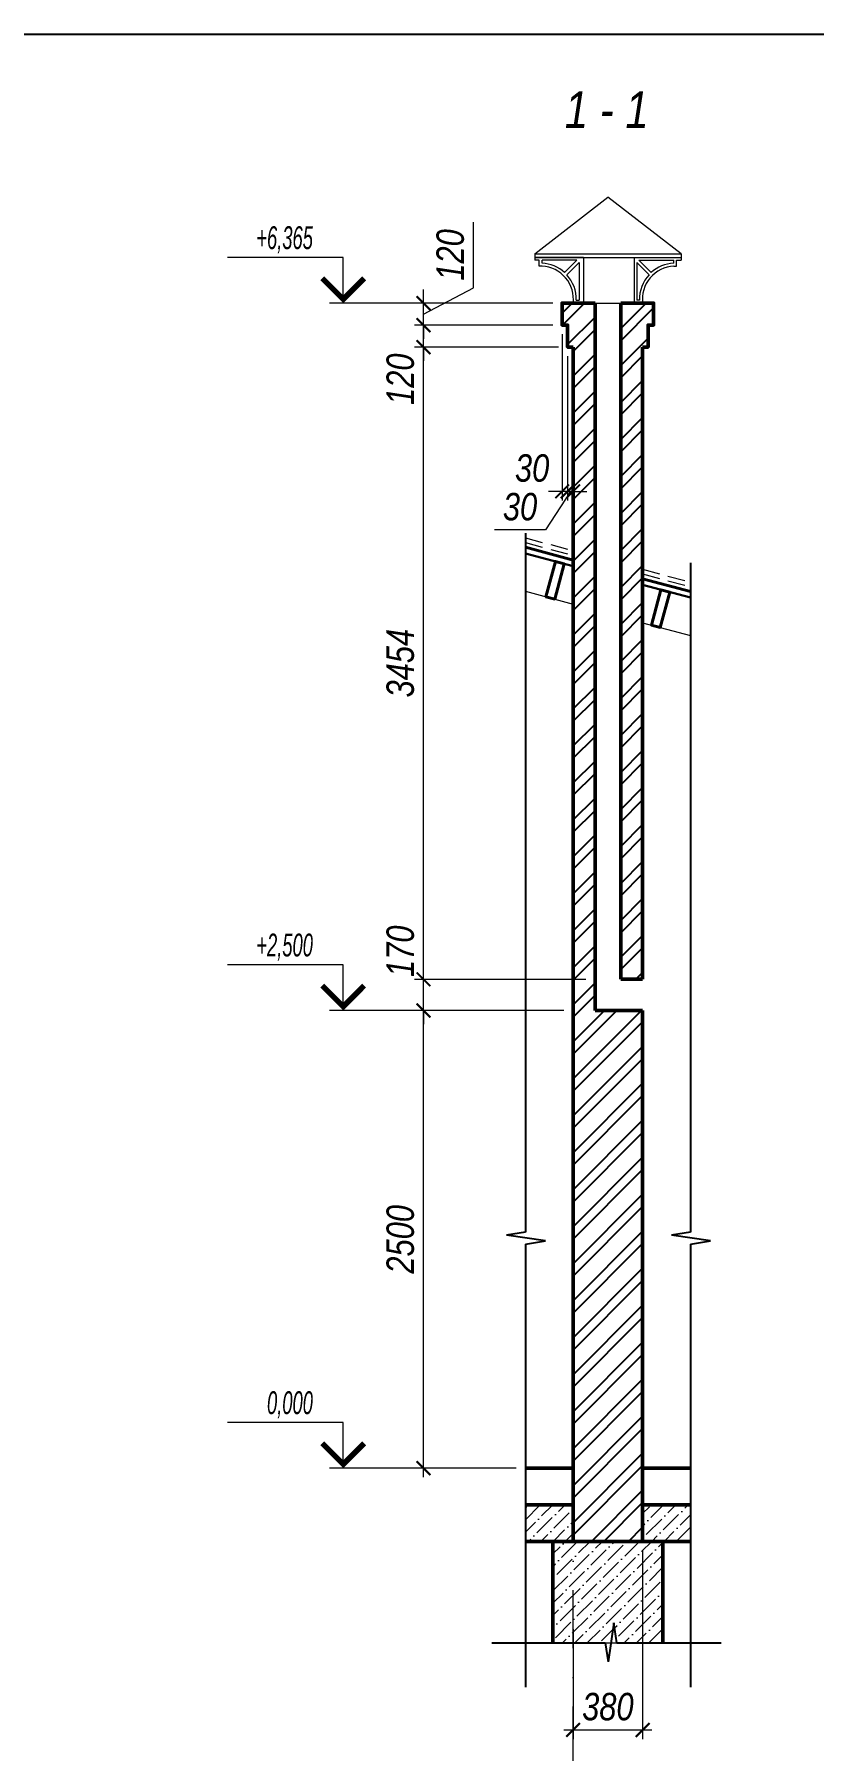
# Model space of a CAD drawing. Header units: millimetres. Extents: x 1582001 to 3303937, y 226471 to 491235.
# Drawn here: x 1679148 to 1687668, y 331395 to 350145 of the extents above; entities that cross this region are included whole.
import ezdxf
from ezdxf.enums import TextEntityAlignment as Align

# ---------------------------------------------------------------- set-up
doc = ezdxf.new("R2010")
doc.units = ezdxf.units.MM
for name, pattern in [('CENTER', [50.8, 31.75, -6.35, 6.35, -6.35]), ('DASHDOT', [25.4, 12.7, -6.35, 0, -6.35]), ('DASHED', [0.75, 0.5, -0.25]), ('невидимая', [9.525, 6.35, -3.175])]:
    doc.linetypes.add(name, pattern=pattern)
doc.layers.get('Defpoints').update_dxf_attribs({"color": 255, "lineweight": 30})
for name, color, linetype, lineweight in [('A-Wall-G', 22, 'Continuous', 50), ('Оси', 251, 'CENTER', 9), ('Отметки', 123, 'Continuous', 18), ('перекрытия', 7, 'Continuous', 40), ('Размеры', 7, 'Continuous', 18), ('Стропило', 30, 'Continuous', 30), ('Штриховки', 251, 'Continuous', 20)]:
    doc.layers.add(name, color=color, linetype=linetype, lineweight=lineweight)
doc.layers.add('Формуляр', color=138, linetype='Continuous')
doc.styles.add('STYLE1', font='ARIALNI.TTF', dxfattribs={"height": 300})
doc.styles.add('стиль1', font='ARIALNI.TTF', dxfattribs={"width": 0.98, "height": 300})
doc.dimstyles.new('50', dxfattribs={"dimtxt": 270, "dimasz": 150, "dimexe": 100, "dimexo": 100, "dimgap": 100, "dimtad": 1, "dimdec": 0, "dimlfac": 0.5, "dimzin": 0, "dimdsep": 46, "dimtxsty": 'стиль1', "dimblk": 'ARCHTICK', "dimcen": 0, "dimdle": 100, "dimclrd": 256, "dimclre": 256, "dimclrt": 256, "dimadec": 0, "dimazin": 0, "dimtfac": 1, "dimtdec": 0, "dimtix": 1, "dimtmove": 1, "dimatfit": 0, "dimldrblk": 'DOTSMALL', "dimfxl": 0, "dimtolj": 1, "dimtzin": 0, "dimlwd": -1, "dimlwe": -1, "dimarcsym": 0})
pattern_1 = [(45, (1559956.89, 404004.67), (50.51394, 185.21778), [238.125, -47.625, 0, -47.625])]

# ---------------------------------------------------------------- blocks, each defined once
blk = doc.blocks.new('_ArchTick')
at = {"color": 0, "linetype": 'ByBlock', "const_width": 0.15}
blk.add_lwpolyline([(-0.5, -0.5), (0.5, 0.5)], dxfattribs=at)
blk = doc.blocks.new('*D843')
at = {"layer": 'Defpoints', "color": 0, "lineweight": -3, "ltscale": 100, "transparency": 16777216}
for p in [(1683403, 339481), (1685038, 339481), (1684517, 334481)]:
    blk.add_point(p, dxfattribs=at)
at = {"layer": 'Размеры', "ltscale": 100, "transparency": 16777216}
for p, q in [((1683403, 334381), (1683403, 339581)), ((1684938, 339481), (1683303, 339481)), ((1684417, 334481), (1683303, 334481))]:
    blk.add_line(p, q, dxfattribs=at)
at = {"layer": 'Размеры', "ltscale": 100, "transparency": 16777216, "xscale": 150, "yscale": 150, "zscale": 150}
for p, rotation in [((1683403, 339481), 90), ((1683403, 334481), 270)]:
    blk.add_blockref('_ArchTick', p, dxfattribs=dict(at, rotation=rotation))
at = {"layer": 'Размеры', "ltscale": 100, "transparency": 16777216, "insert": (1683150, 336981), "char_height": 300, "attachment_point": 5, "rotation": 90, "style": 'стиль1'}
blk.add_mtext('\\A1;2500', dxfattribs=at)
blk = doc.blocks.new('_DotSmall')
at = {"color": 0, "linetype": 'ByBlock', "const_width": 0.5}
blk.add_lwpolyline([(-0.0625, 0, 1), (0.0625, 0, 1)], format="xyb", close=True, dxfattribs=at)
blk = doc.blocks.new('*D844')
at = {"layer": 'Defpoints', "color": 0, "lineweight": -3, "ltscale": 100, "transparency": 16777216}
for p in [(1683403, 346728), (1684978, 346728), (1685278, 339821)]:
    blk.add_point(p, dxfattribs=at)
at = {"layer": 'Размеры', "ltscale": 100, "transparency": 16777216}
for p, q in [((1684878, 346728), (1683303, 346728)), ((1683403, 339721), (1683403, 346828)), ((1685178, 339821), (1683303, 339821))]:
    blk.add_line(p, q, dxfattribs=at)
at = {"layer": 'Размеры', "ltscale": 100, "transparency": 16777216, "xscale": 150, "yscale": 150, "zscale": 150}
for p, rotation in [((1683403, 346728), 90), ((1683403, 339821), 270)]:
    blk.add_blockref('_ArchTick', p, dxfattribs=dict(at, rotation=rotation))
at = {"layer": 'Размеры', "ltscale": 100, "transparency": 16777216, "insert": (1683150, 343275), "char_height": 300, "attachment_point": 5, "rotation": 90, "style": 'стиль1'}
blk.add_mtext('\\A1;3454', dxfattribs=at)
blk = doc.blocks.new('*D845')
at = {"layer": 'Defpoints', "color": 0, "lineweight": -3, "ltscale": 100, "transparency": 16777216}
for p in [(1683403, 346968), (1684918, 346968), (1684978, 346728)]:
    blk.add_point(p, dxfattribs=at)
at = {"layer": 'Размеры', "ltscale": 100, "transparency": 16777216}
for p, q in [((1683403, 346968), (1683403, 347118)), ((1684818, 346968), (1683303, 346968)), ((1683403, 346728), (1683403, 346968)), ((1684878, 346728), (1683303, 346728)), ((1683403, 346728), (1683403, 346578))]:
    blk.add_line(p, q, dxfattribs=at)
at = {"layer": 'Размеры', "ltscale": 100, "transparency": 16777216, "xscale": 150, "yscale": 150, "zscale": 150}
for p, rotation in [((1683403, 346968), 270), ((1683403, 346728), 90)]:
    blk.add_blockref('_ArchTick', p, dxfattribs=dict(at, rotation=rotation))
at = {"layer": 'Размеры', "ltscale": 100, "transparency": 16777216, "insert": (1683150, 346377), "char_height": 300, "attachment_point": 5, "rotation": 90, "style": 'стиль1'}
blk.add_mtext('\\A1;120', dxfattribs=at)
blk = doc.blocks.new('*D846')
at = {"layer": 'Defpoints', "color": 0, "lineweight": -3, "ltscale": 100, "transparency": 16777216}
for p in [(1683403, 347208), (1684918, 347208), (1684918, 346968)]:
    blk.add_point(p, dxfattribs=at)
at = {"layer": 'Размеры', "ltscale": 100, "transparency": 16777216}
for p, q in [((1683949, 347377), (1683949, 348092)), ((1683403, 347088), (1683949, 347377)), ((1683403, 347208), (1683403, 347358)), ((1684818, 347208), (1683303, 347208)), ((1683403, 346968), (1683403, 347208)), ((1683403, 346968), (1683403, 347208)), ((1684818, 346968), (1683303, 346968)), ((1683403, 346968), (1683403, 346818))]:
    blk.add_line(p, q, dxfattribs=at)
at = {"layer": 'Размеры', "ltscale": 100, "transparency": 16777216, "xscale": 150, "yscale": 150, "zscale": 150}
for p, rotation in [((1683403, 347208), 270), ((1683403, 346968), 90)]:
    blk.add_blockref('_ArchTick', p, dxfattribs=dict(at, rotation=rotation))
at = {"layer": 'Размеры', "ltscale": 100, "transparency": 16777216, "insert": (1683696, 347735), "char_height": 300, "attachment_point": 5, "rotation": 90, "style": 'стиль1'}
blk.add_mtext('\\A1;120', dxfattribs=at)
blk = doc.blocks.new('*D847')
at = {"layer": 'Defpoints', "color": 0, "lineweight": -3, "ltscale": 100, "transparency": 16777216}
for p in [(1685798, 333681), (1685038, 332823), (1685798, 331621)]:
    blk.add_point(p, dxfattribs=at)
at = {"layer": 'Размеры', "ltscale": 100, "transparency": 16777216}
for p, q in [((1685798, 333581), (1685798, 331521)), ((1685038, 332723), (1685038, 331521)), ((1684938, 331621), (1685898, 331621))]:
    blk.add_line(p, q, dxfattribs=at)
at = {"layer": 'Размеры', "ltscale": 100, "transparency": 16777216, "xscale": 150, "yscale": 150, "zscale": 150, "rotation": 180}
blk.add_blockref('_ArchTick', (1685038, 331621), dxfattribs=at)
at = {"layer": 'Размеры', "ltscale": 100, "transparency": 16777216, "xscale": 150, "yscale": 150, "zscale": 150}
blk.add_blockref('_ArchTick', (1685798, 331621), dxfattribs=at)
at = {"layer": 'Размеры', "ltscale": 100, "transparency": 16777216, "insert": (1685418, 331874), "char_height": 300, "attachment_point": 5, "style": 'стиль1'}
blk.add_mtext('\\A1;380', dxfattribs=at)
blk = doc.blocks.new('*D848')
at = {"layer": 'Defpoints', "color": 0, "lineweight": -3, "ltscale": 100, "transparency": 16777216}
for p in [(1684978, 346728), (1685038, 346728), (1684978, 345152)]:
    blk.add_point(p, dxfattribs=at)
at = {"layer": 'Размеры', "ltscale": 100, "transparency": 16777216}
for p, q in [((1684978, 346628), (1684978, 345052)), ((1685038, 346628), (1685038, 345052)), ((1685008, 345152), (1684738, 344730)), ((1684978, 345152), (1684828, 345152)), ((1685038, 345152), (1684978, 345152)), ((1685038, 345152), (1684978, 345152)), ((1685038, 345152), (1685188, 345152)), ((1684738, 344730), (1684179, 344730))]:
    blk.add_line(p, q, dxfattribs=at)
at = {"layer": 'Размеры', "ltscale": 100, "transparency": 16777216, "xscale": 150, "yscale": 150, "zscale": 150}
blk.add_blockref('_ArchTick', (1684978, 345152), dxfattribs=at)
at = {"layer": 'Размеры', "ltscale": 100, "transparency": 16777216, "xscale": 150, "yscale": 150, "zscale": 150, "rotation": 180}
blk.add_blockref('_ArchTick', (1685038, 345152), dxfattribs=at)
at = {"layer": 'Размеры', "ltscale": 100, "transparency": 16777216, "insert": (1684458, 344983), "char_height": 300, "attachment_point": 5, "style": 'стиль1'}
blk.add_mtext('\\A1;30', dxfattribs=at)
blk = doc.blocks.new('*D842')
at = {"layer": 'Defpoints', "color": 0, "lineweight": -3, "ltscale": 100, "transparency": 16777216}
for p in [(1684918, 346968), (1684978, 346728), (1684918, 345152)]:
    blk.add_point(p, dxfattribs=at)
at = {"layer": 'Размеры', "ltscale": 100, "transparency": 16777216}
for p, q in [((1684918, 346868), (1684918, 345052)), ((1684978, 346628), (1684978, 345052)), ((1684918, 345152), (1684768, 345152)), ((1684978, 345152), (1684918, 345152)), ((1684978, 345152), (1685128, 345152))]:
    blk.add_line(p, q, dxfattribs=at)
at = {"layer": 'Размеры', "ltscale": 100, "transparency": 16777216, "xscale": 150, "yscale": 150, "zscale": 150}
blk.add_blockref('_ArchTick', (1684918, 345152), dxfattribs=at)
at = {"layer": 'Размеры', "ltscale": 100, "transparency": 16777216, "xscale": 150, "yscale": 150, "zscale": 150, "rotation": 180}
blk.add_blockref('_ArchTick', (1684978, 345152), dxfattribs=at)
at = {"layer": 'Размеры', "ltscale": 100, "transparency": 16777216, "insert": (1684590, 345405), "char_height": 300, "attachment_point": 5, "style": 'стиль1'}
blk.add_mtext('\\A1;30', dxfattribs=at)
blk = doc.blocks.new('*D913')
at = {"layer": 'Defpoints', "color": 0, "lineweight": -3, "ltscale": 100, "transparency": 16777216}
for p in [(1683403, 339821), (1685038, 339821), (1685038, 339481)]:
    blk.add_point(p, dxfattribs=at)
at = {"layer": 'Размеры', "ltscale": 100, "transparency": 16777216}
for p, q in [((1683403, 339821), (1683403, 339971)), ((1684938, 339821), (1683303, 339821)), ((1683403, 339481), (1683403, 339821)), ((1684938, 339481), (1683303, 339481)), ((1683403, 339481), (1683403, 339331))]:
    blk.add_line(p, q, dxfattribs=at)
at = {"layer": 'Размеры', "ltscale": 100, "transparency": 16777216, "xscale": 150, "yscale": 150, "zscale": 150}
for p, rotation in [((1683403, 339821), 270), ((1683403, 339481), 90)]:
    blk.add_blockref('_ArchTick', p, dxfattribs=dict(at, rotation=rotation))
at = {"layer": 'Размеры', "ltscale": 100, "transparency": 16777216, "insert": (1683150, 340128), "char_height": 300, "attachment_point": 5, "rotation": 90, "style": 'стиль1'}
blk.add_mtext('\\A1;170', dxfattribs=at)

msp = doc.modelspace()

# ---------------------------------------------------------------- hatches: boundary and pattern name
at = {"lineweight": -3, "ltscale": 100}
h = msp.add_hatch(dxfattribs=at)
h.set_pattern_fill('ANSI32', color=0, scale=30, style=0)
h.set_pattern_definition([(45, (83999.83, 126626.28), (-202.055763, 202.055763), []), (45, (84134.54, 126626.28), (-202.055763, 202.055763), [])])
h.paths.add_polyline_path([(1684918.2, 347208.2), (1685278.2, 347208.2), (1685278.2, 339481.2), (1685798.2, 339484.9), (1685798.2, 333681.2), (1685038.2, 333681.2), (1685038.2, 346728.2), (1684978.2, 346728.2), (1684978.2, 346968.2), (1684918.2, 346968.2)])
h.paths.add_polyline_path([(1685918.2, 347208.2), (1685918.2, 346968.2), (1685858.2, 346968.2), (1685858.2, 346728.2), (1685798.2, 346728.2), (1685798.2, 339821.2), (1685558.2, 339821.5), (1685558.2, 347208.2)])
at = {"layer": 'Штриховки', "ltscale": 100}
h = msp.add_hatch(dxfattribs=at)
h.set_pattern_fill('ANSI36', color=256, scale=30, style=0)
h.set_pattern_definition(pattern_1)
h.paths.add_polyline_path([(1685038.2, 333681.2), (1685038.2, 334081.2), (1684517.5, 334081.2), (1684517.5, 333681.2)])
h = msp.add_hatch(dxfattribs=at)
h.set_pattern_fill('ANSI36', color=256, scale=30, style=0)
h.set_pattern_definition(pattern_1)
h.paths.add_polyline_path([(1686318.9, 334081.2), (1685798.2, 334081.2), (1685798.2, 333681.2), (1686318.9, 333681.2)])
h = msp.add_hatch(dxfattribs=at)
h.set_pattern_fill('ANSI36', color=256, scale=30, style=0)
h.set_pattern_definition(pattern_1)
h.paths.add_polyline_path([(1686018.2, 333681.2), (1685038.2, 333681.2), (1685038.2, 332572.2), (1685388.5, 332572.2), (1685450.9, 332572.2), (1685482, 332790), (1685517.1, 332572.2), (1686018.2, 332572.2)])
h.paths.add_polyline_path([(1685038.2, 333681.2), (1684818.2, 333681.2), (1684818.2, 332572.2), (1685038.2, 332572.2)])

# ---------------------------------------------------------------- linework, layer by layer
at = {"color": 0, "lineweight": -3, "ltscale": 100}
for p, q in [((1684517.5, 344695.6), (1684517.5, 337057.9)), ((1686320.3, 344371), (1686320.3, 337057.9)), ((1684517.5, 337057.9), (1684309.7, 337025.1)), ((1684735.2, 336964.4), (1684309.7, 337025.1)), ((1684517.5, 336929.3), (1684735.2, 336964.4)), ((1686320.3, 337057.9), (1686112.6, 337025.1)), ((1686538.1, 336964.4), (1686112.6, 337025.1)), ((1686320.3, 336929.3), (1686538.1, 336964.4)), ((1684517.5, 336929.3), (1684517.5, 332087.8)), ((1686320.3, 336929.3), (1686320.3, 332087.8)), ((1686320.3, 336929.3), (1686320.3, 332087.8)), ((1685482, 332790), (1685421.3, 332364.4)), ((1685517.1, 332572.2), (1685482, 332790)), ((1684148.3, 332572.2), (1685388.5, 332572.2)), ((1685388.5, 332572.2), (1685421.3, 332364.4)), ((1685517.1, 332572.2), (1686656.7, 332572.2))]:
    msp.add_line(p, q, dxfattribs=at)
at = {"layer": 'A-Wall-G', "ltscale": 100}
for p, q in [((1685278.2, 339481.2), (1685278.2, 347208.2)), ((1685558.2, 339821.2), (1685558.2, 347208.2)), ((1685038.2, 339481.2), (1685038.2, 346728.2)), ((1685798.2, 339821.2), (1685798.2, 346728.2)), ((1685558.2, 339821.5), (1685798.2, 339821.5)), ((1685038.2, 333681.2), (1685038.2, 339481.2)), ((1685278.2, 339481.2), (1685798.2, 339481.2)), ((1685798.2, 333681.2), (1685798.2, 339481.2))]:
    msp.add_line(p, q, dxfattribs=at)
at = {"layer": 'A-Wall-G', "color": 0, "ltscale": 100}
for p, q in [((1684517.5, 334481.2), (1685038.2, 334481.2)), ((1685798.2, 334481.2), (1686320.3, 334481.2)), ((1684517.5, 334081.2), (1685038.2, 334081.2)), ((1685798.2, 334081.2), (1686320.3, 334081.2)), ((1684517.5, 333681.2), (1686320.3, 333681.2)), ((1686018.2, 333681.2), (1684818.2, 333681.2)), ((1686018.2, 333681.2), (1686018.2, 332572.2))]:
    msp.add_line(p, q, dxfattribs=at)
at = {"layer": 'A-Wall-G', "ltscale": 100}
for points in [[(1685278.2, 347208.2), (1684918.2, 347208.2), (1684918.2, 346968.2), (1684978.2, 346968.2), (1684978.2, 346728.2), (1685038.2, 346728.2)], [(1685558.2, 347208.2), (1685918.2, 347208.2), (1685918.2, 346968.2), (1685858.2, 346968.2), (1685858.2, 346728.2), (1685798.2, 346728.2)]]:
    msp.add_lwpolyline(points, dxfattribs=at)
at = {"layer": 'A-Wall-G', "color": 0, "ltscale": 100}
msp.add_lwpolyline([(1684818.2, 332572.2), (1684818.2, 333681.2)], dxfattribs=at)
at = {"layer": 'Оси', "linetype": 'DASHDOT', "ltscale": 50}
for p, q in [((1685038.2, 333681.2), (1685038.2, 344332.6)), ((1685038.2, 331242.7), (1685038.2, 340714.2))]:
    msp.add_line(p, q, dxfattribs=at)
at = {"layer": 'Отметки', "color": 0, "linetype": 'Continuous', "ltscale": 100}
for p, q in [((1682525.1, 347708.2), (1681258.4, 347708.2)), ((1682525.1, 347208.2), (1682525.1, 347708.2)), ((1683732.2, 347208.2), (1682375.1, 347208.2)), ((1682525.1, 339981.2), (1681258.4, 339981.2)), ((1682525.1, 339481.2), (1682525.1, 339981.2)), ((1683672.8, 339481.2), (1682375.1, 339481.2)), ((1682525.1, 334981.2), (1681258.4, 334981.2)), ((1682525.1, 334481.2), (1682525.1, 334981.2)), ((1683830.5, 334481.2), (1682375.1, 334481.2))]:
    msp.add_line(p, q, dxfattribs=at)
at = {"layer": 'Отметки', "color": 0, "linetype": 'Continuous', "ltscale": 100, "const_width": 60}
for points in [[(1682296.3, 347479.4), (1682525.1, 347250.7), (1682753.9, 347479.4)], [(1682296.3, 339752.4), (1682525.1, 339523.6), (1682753.9, 339752.4)], [(1682296.3, 334752.4), (1682525.1, 334523.6), (1682753.9, 334752.4)]]:
    msp.add_lwpolyline(points, dxfattribs=at)
at = {"layer": 'перекрытия', "ltscale": 100}
for p, q in [((1684517.5, 344540.8), (1685038.2, 344401.3)), ((1685798.2, 344197.6), (1686320.3, 344057.7))]:
    msp.add_line(p, q, dxfattribs=at)
at = {"layer": 'перекрытия', "ltscale": 2}
for points in [[(1684941.6, 344360.9), (1684845, 344386.8), (1684741.5, 344000.4), (1684838.1, 343974.5)], [(1686094.9, 344051.9), (1685998.3, 344077.7), (1685894.8, 343691.4), (1685991.4, 343665.5)]]:
    msp.add_lwpolyline(points, close=True, dxfattribs=at)
at = {"layer": 'Размеры', "ltscale": 100}
for p, q in [((1685278.2, 347208.2), (1685558.2, 347208.2)), ((1684941.6, 344360.9), (1684838.1, 343974.5)), ((1684517.5, 332572.2), (1686488.7, 332572.2))]:
    msp.add_line(p, q, dxfattribs=at)
at = {"layer": 'Размеры', "linetype": 'DASHED', "ltscale": 200}
for p, q in [((1685558.2, 339821.2), (1685798.2, 339821.2)), ((1685798.2, 339484.9), (1685798.2, 339484.9))]:
    msp.add_line(p, q, dxfattribs=at)
at = {"layer": 'Стропило', "linetype": 'невидимая', "lineweight": 20, "ltscale": 30}
for p, q in [((1684517.5, 344644.3), (1685038.2, 344504.8)), ((1684517.5, 344592.6), (1685038.2, 344453)), ((1685798.2, 344301.2), (1686320.3, 344161.2)), ((1685798.2, 344249.4), (1686320.3, 344109.5))]:
    msp.add_line(p, q, dxfattribs=at)
at = {"layer": 'Стропило'}
for p, q in [((1684517.5, 344474.5), (1685038.2, 344335)), ((1685798.2, 344131.4), (1686320.3, 343991.5))]:
    msp.add_line(p, q, dxfattribs=at)
at = {"layer": 'Стропило', "lineweight": 20}
for p, q in [((1684517.5, 344060.4), (1685038.2, 343920.9)), ((1685798.2, 343717.3), (1686320.3, 343577.3))]:
    msp.add_line(p, q, dxfattribs=at)
at = {"layer": 'Формуляр', "color": 0}
msp.add_lwpolyline([(1668000.8, 321455), (1668000.8, 350144.9), (1707500.7, 350144.9), (1707500.7, 321455)], close=True, dxfattribs=at)
at = {"layer": 'Штриховки'}
for p, q in [((1684618.4, 347747.9), (1685418.2, 348365.7)), ((1686218, 347747.9), (1685418.2, 348365.7)), ((1684618.4, 347747.9), (1686218, 347747.9)), ((1684618.4, 347747.9), (1684618.4, 347707.9)), ((1684618.4, 347707.9), (1686218, 347707.9)), ((1685150.7, 347707.9), (1684618.4, 347707.9)), ((1684618.4, 347707.9), (1684618.4, 347675.9)), ((1684666.5, 347675.9), (1684618.4, 347675.9)), ((1684666.5, 347611.9), (1684666.5, 347675.9)), ((1685080.1, 347675.9), (1684698.5, 347675.9)), ((1684698.5, 347643.9), (1684698.5, 347675.9)), ((1685080.1, 347675.9), (1684945.5, 347541.4)), ((1685102.7, 347653.3), (1684968.2, 347518.8)), ((1685102.7, 347653.3), (1685102.7, 347240.2)), ((1685150.7, 347707.9), (1685150.7, 347208.2)), ((1685685.6, 347707.9), (1686218, 347707.9)), ((1685707.6, 347208.2), (1685707.6, 347707.9)), ((1685733.6, 347653.3), (1685868.2, 347518.8)), ((1685733.6, 347653.3), (1685733.6, 347240.2)), ((1685756.3, 347675.9), (1685890.9, 347541.4)), ((1685756.3, 347675.9), (1686137.9, 347675.9)), ((1686137.9, 347643.9), (1686137.9, 347675.9)), ((1686169.9, 347675.9), (1686218, 347675.9)), ((1686169.9, 347611.9), (1686169.9, 347675.9)), ((1686218, 347747.9), (1686218, 347707.9)), ((1686218, 347707.9), (1686218, 347675.9)), ((1684698.5, 347611.9), (1684666.5, 347611.9)), ((1686137.9, 347611.9), (1686169.9, 347611.9)), ((1685150.7, 347208.2), (1685038.4, 347208.2)), ((1685072.9, 347240.2), (1685102.7, 347240.2)), ((1685707.6, 347208.2), (1685798, 347208.2)), ((1685763.5, 347240.2), (1685733.6, 347240.2))]:
    msp.add_line(p, q, dxfattribs=at)
for centre, radius, start, end in [((1684680.4, 347251.7), 392.6, 47.53964, 87.36429), ((1686156, 347251.7), 392.6, 92.63571, 132.46036), ((1684680.4, 347251.7), 360.6, 353.07123, 87.13022), ((1684680.4, 347251.7), 392.6, 358.321, 42.86852), ((1686156, 347251.7), 392.6, 137.13148, 181.679), ((1686156, 347251.7), 360.6, 92.86978, 186.92877)]:
    msp.add_arc(centre, radius, start, end, dxfattribs=at)

# ---------------------------------------------------------------- texts
at = {"ltscale": 2, "insert": (1684947.3, 349522.3), "char_height": 400, "width": 6897.222, "attachment_point": 1, "style": 'STYLE1'}
msp.add_mtext('1 - 1', dxfattribs=at)
at = {"layer": 'Отметки', "color": 0, "linetype": 'Continuous', "ltscale": 100, "style": 'стиль1', "width": 0.7}
for s, p in [('+6,365', (1682193.7, 347798.2)), ('+2,500', (1682193.7, 340071.2)), ('0,000', (1682193.7, 335071.2))]:
    msp.add_text(s, height=250, dxfattribs=at).set_placement(p, align=Align.RIGHT)

# ---------------------------------------------------------------- dimensions: what is measured, and where the dimension line sits
at = {"layer": 'Размеры', "ltscale": 100}
for base, p1, p2, picture, middle in [((1683403.4, 347208.2), (1684918.2, 346968.2), (1684918.2, 347208.2), '*D846', (1683949.1, 347477.2)), ((1683403.4, 346968.2), (1684978.2, 346728.2), (1684918.2, 346968.2), '*D845', (1683403.4, 346377.4)), ((1683403.4, 339821.2), (1685038.2, 339481.2), (1685038.2, 339821.2), '*D913', (1683403.4, 340127.9))]:
    dim = msp.add_linear_dim(base=base, p1=p1, p2=p2, angle=90, dimstyle='50', dxfattribs=at)
    dim.commit()
    dim.dimension.update_dxf_attribs({"geometry": picture, "text_midpoint": middle, "dimtype": 160})
for base, p1, p2, picture, middle in [((1684918.2, 345152), (1684978.2, 346728.2), (1684918.2, 346968.2), '*D842', (1684589.9, 345152)), ((1684978.2, 345152), (1685038.2, 346728.2), (1684978.2, 346728.2), '*D848', (1684638.1, 344729.7))]:
    dim = msp.add_linear_dim(base=base, p1=p1, p2=p2, dimstyle='50', dxfattribs=at)
    dim.commit()
    dim.dimension.update_dxf_attribs({"geometry": picture, "text_midpoint": middle, "dimtype": 160})
for base, p1, p2, picture, middle in [((1683403.3677, 346728.2243), (1685278.1846, 339821.1523), (1684978.1846, 346728.2243), '*D844', (1683150.1958, 343274.6883)), ((1683403.4, 339481.2), (1684517.5, 334481.2), (1685038.2, 339481.2), '*D843', (1683150.2, 336981.2))]:
    dim = msp.add_linear_dim(base=base, p1=p1, p2=p2, angle=90, dimstyle='50', dxfattribs=at)
    dim.commit()
    dim.dimension.update_dxf_attribs({"geometry": picture, "text_midpoint": middle})
dim = msp.add_linear_dim(base=(1685798.2, 331620.9), p1=(1685038.2, 332823.2), p2=(1685798.2, 333681.2), dimstyle='50', dxfattribs=at)
dim.commit()
dim.dimension.update_dxf_attribs({"geometry": '*D847', "text_midpoint": (1685418.2, 331874.1)})

doc.saveas('drawing.dxf')
